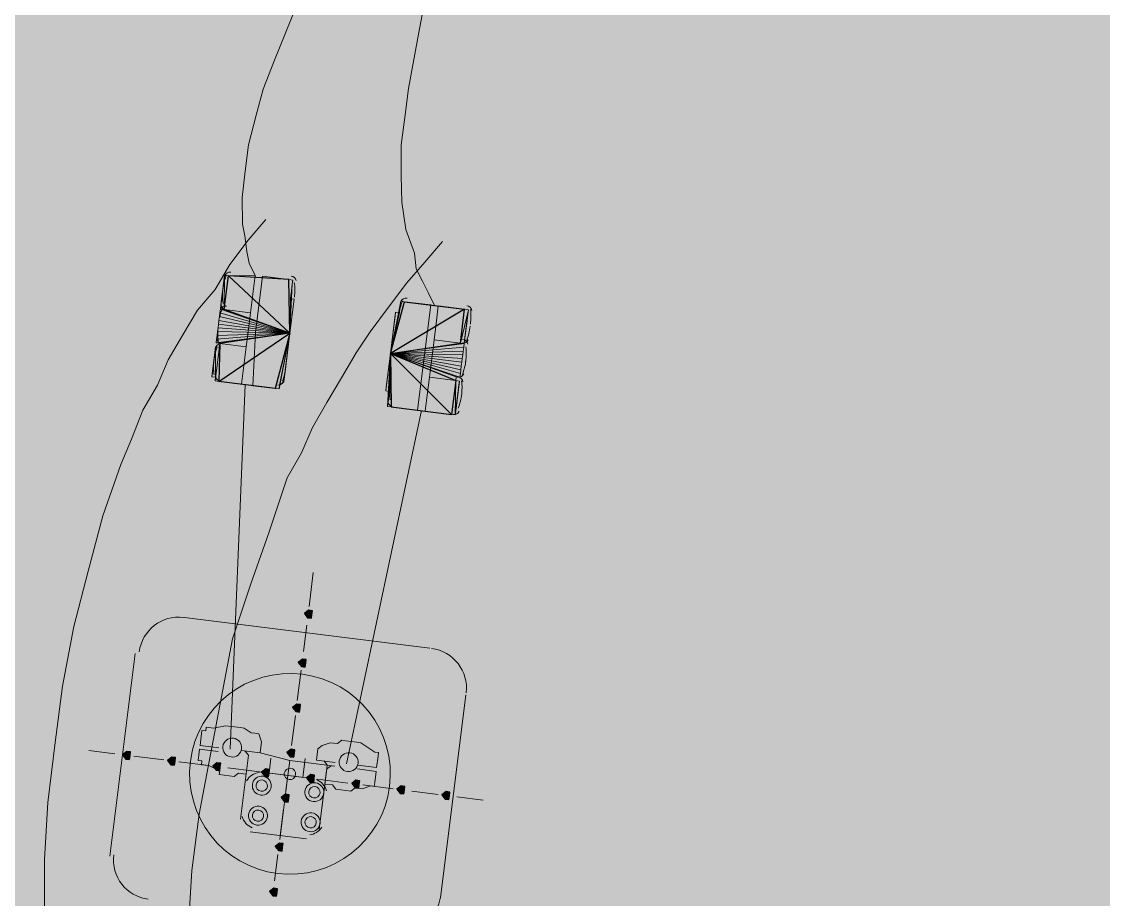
# Model space of a CAD drawing. Header units: metres. Extents: x -4 to 509425, y 7549 to 4732445.
# Drawn here: x 476046.538 to 476048.956, y 4719722.143 to 4719724.105 of the extents above; entities that cross this region are included whole.
import ezdxf

# ---------------------------------------------------------------- set-up
doc = ezdxf.new("R2010")
doc.units = ezdxf.units.M
doc.header["$LTSCALE"] = 0.01
doc.header["$MEASUREMENT"] = 0
doc.layers.get('0').update_dxf_attribs({"lineweight": 0})
doc.layers.add('_SUBESTACIÓN', color=1, linetype='Continuous')
doc.layers.add('SUBESTACION LA VID', color=253, linetype='Continuous')

# ---------------------------------------------------------------- blocks, each defined once
blk = doc.blocks.new('A$Cfff6051d')
at = {"layer": 'SUBESTACION LA VID', "transparency": 33554687}
h = blk.add_hatch(color=256, dxfattribs=at)
h.dxf.hatch_style = 2
h.paths.add_polyline_path([(476047.1864, 4719722.7798), (476047.1875, 4719722.7882), (476047.1791, 4719722.7893), (476047.1696, 4719722.7819), (476047.177, 4719722.7725), (476047.1854, 4719722.7714)])
h = blk.add_hatch(color=256, dxfattribs=at)
h.dxf.hatch_style = 2
h.paths.add_polyline_path([(476047.1727, 4719722.6706), (476047.1738, 4719722.679), (476047.1654, 4719722.6801), (476047.1559, 4719722.6727), (476047.1633, 4719722.6633), (476047.1717, 4719722.6622)])
h = blk.add_hatch(color=256, dxfattribs=at)
h.dxf.hatch_style = 2
h.paths.add_polyline_path([(476047.1601, 4719722.5698), (476047.1611, 4719722.5782), (476047.1527, 4719722.5793), (476047.1433, 4719722.5719), (476047.1506, 4719722.5625), (476047.159, 4719722.5614)])
h = blk.add_hatch(color=256, dxfattribs=at)
h.dxf.hatch_style = 2
h.paths.add_polyline_path([(476046.7799, 4719722.4639), (476046.781, 4719722.4723), (476046.7726, 4719722.4734), (476046.7631, 4719722.466), (476046.7704, 4719722.4566), (476046.7788, 4719722.4555)])
h = blk.add_hatch(color=256, dxfattribs=at)
h.dxf.hatch_style = 2
h.paths.add_polyline_path([(476047.1474, 4719722.469), (476047.1485, 4719722.4774), (476047.1401, 4719722.4785), (476047.1306, 4719722.4711), (476047.138, 4719722.4617), (476047.1464, 4719722.4606)])
h = blk.add_hatch(color=256, dxfattribs=at)
h.dxf.hatch_style = 2
h.paths.add_polyline_path([(476046.8807, 4719722.4513), (476046.8818, 4719722.4597), (476046.8734, 4719722.4607), (476046.8639, 4719722.4534), (476046.8712, 4719722.4439), (476046.8796, 4719722.4429)])
h = blk.add_hatch(color=256, dxfattribs=at)
h.dxf.hatch_style = 2
h.paths.add_polyline_path([(476046.9815, 4719722.4386), (476046.9826, 4719722.447), (476046.9742, 4719722.4481), (476046.9647, 4719722.4407), (476046.9721, 4719722.4313), (476046.9805, 4719722.4302)])
h = blk.add_hatch(color=256, dxfattribs=at)
h.dxf.hatch_style = 2
h.paths.add_polyline_path([(476047.0907, 4719722.4249), (476047.0918, 4719722.4333), (476047.0834, 4719722.4344), (476047.0739, 4719722.427), (476047.0813, 4719722.4176), (476047.0897, 4719722.4165)])
h = blk.add_hatch(color=256, dxfattribs=at)
h.dxf.hatch_style = 2
h.paths.add_polyline_path([(476047.1915, 4719722.4123), (476047.1926, 4719722.4207), (476047.1842, 4719722.4218), (476047.1747, 4719722.4144), (476047.1821, 4719722.405), (476047.1905, 4719722.4039)])
h = blk.add_hatch(color=256, dxfattribs=at)
h.dxf.hatch_style = 2
h.paths.add_polyline_path([(476047.2923, 4719722.3997), (476047.2934, 4719722.4081), (476047.285, 4719722.4091), (476047.2755, 4719722.4018), (476047.2829, 4719722.3923), (476047.2913, 4719722.3913)])
h = blk.add_hatch(color=256, dxfattribs=at)
h.dxf.hatch_style = 2
h.paths.add_polyline_path([(476047.3931, 4719722.387), (476047.3942, 4719722.3954), (476047.3858, 4719722.3965), (476047.3763, 4719722.3891), (476047.3837, 4719722.3797), (476047.3921, 4719722.3786)])
h = blk.add_hatch(color=256, dxfattribs=at)
h.dxf.hatch_style = 2
h.paths.add_polyline_path([(476047.1348, 4719722.3682), (476047.1359, 4719722.3766), (476047.1275, 4719722.3777), (476047.118, 4719722.3703), (476047.1253, 4719722.3609), (476047.1337, 4719722.3598)])
h = blk.add_hatch(color=256, dxfattribs=at)
h.dxf.hatch_style = 2
h.paths.add_polyline_path([(476047.4939, 4719722.3744), (476047.495, 4719722.3828), (476047.4866, 4719722.3838), (476047.4771, 4719722.3765), (476047.4845, 4719722.367), (476047.4929, 4719722.366)])
h = blk.add_hatch(color=256, dxfattribs=at)
h.dxf.hatch_style = 2
h.paths.add_polyline_path([(476047.1211, 4719722.259), (476047.1222, 4719722.2674), (476047.1138, 4719722.2685), (476047.1043, 4719722.2611), (476047.1117, 4719722.2517), (476047.1201, 4719722.2506)])
h = blk.add_hatch(color=256, dxfattribs=at)
h.dxf.hatch_style = 2
h.paths.add_polyline_path([(476047.1085, 4719722.1582), (476047.1095, 4719722.1666), (476047.1011, 4719722.1677), (476047.0917, 4719722.1603), (476047.099, 4719722.1509), (476047.1074, 4719722.1498)])
at = {"layer": 'SUBESTACION LA VID', "lineweight": 0}
for p, q in [((476046.9903, 4719723.5297), (476046.9829, 4719723.4709)), ((476046.9893, 4719723.5213), (476046.985, 4719723.4877)), ((476046.9882, 4719723.5129), (476046.985, 4719723.4877)), ((476047.5363, 4719723.4612), (476047.5269, 4719723.3856)), ((476047.1373, 4719723.4089), (476046.9787, 4719723.4373)), ((476047.1373, 4719723.4089), (476046.9787, 4719723.4373)), ((476047.1373, 4719723.4089), (476046.9798, 4719723.4457)), ((476047.1373, 4719723.4089), (476046.9798, 4719723.4457)), ((476047.1373, 4719723.4089), (476046.9808, 4719723.4541)), ((476047.1373, 4719723.4089), (476046.9808, 4719723.4541)), ((476047.1373, 4719723.4089), (476046.9808, 4719723.4541)), ((476047.5353, 4719723.4528), (476047.5279, 4719723.394)), ((476047.5353, 4719723.4528), (476047.5279, 4719723.394)), ((476047.1373, 4719723.4089), (476046.9724, 4719723.3869)), ((476047.1373, 4719723.4089), (476046.9724, 4719723.3869)), ((476047.1373, 4719723.4089), (476046.9724, 4719723.3869)), ((476047.1373, 4719723.4089), (476046.9735, 4719723.3953)), ((476047.1373, 4719723.4089), (476046.9735, 4719723.3953)), ((476047.1373, 4719723.4089), (476046.9745, 4719723.4037)), ((476047.1373, 4719723.4089), (476046.9745, 4719723.4037)), ((476047.1373, 4719723.4089), (476046.9756, 4719723.4121)), ((476047.1373, 4719723.4089), (476046.9808, 4719723.3858)), ((476047.1373, 4719723.4089), (476046.9808, 4719723.3858)), ((476047.1373, 4719723.4089), (476046.9808, 4719723.3858)), ((476046.9629, 4719723.3113), (476046.9713, 4719723.3785)), ((476046.964, 4719723.3197), (476046.9703, 4719723.3701)), ((476046.9713, 4719723.3102), (476046.9713, 4719723.3785)), ((476047.362, 4719723.3636), (476047.5258, 4719723.3772)), ((476047.362, 4719723.3636), (476047.5258, 4719723.3772)), ((476047.362, 4719723.3636), (476047.5258, 4719723.3772)), ((476047.362, 4719723.3636), (476047.5258, 4719723.3772)), ((476047.362, 4719723.3636), (476047.5247, 4719723.3688)), ((476047.362, 4719723.3636), (476047.5247, 4719723.3688)), ((476047.362, 4719723.3636), (476047.5237, 4719723.3604)), ((476047.362, 4719723.3636), (476047.5226, 4719723.352)), ((476047.5216, 4719723.3436), (476047.362, 4719723.3636)), ((476047.362, 4719723.3636), (476047.509, 4719723.3111)), ((476047.362, 4719723.3636), (476047.509, 4719723.3111)), ((476047.362, 4719723.3636), (476047.5174, 4719723.31)), ((476047.362, 4719723.3636), (476047.5174, 4719723.31)), ((476047.362, 4719723.3636), (476047.5184, 4719723.3184)), ((476047.362, 4719723.3636), (476047.5184, 4719723.3184)), ((476047.362, 4719723.3636), (476047.5195, 4719723.3268)), ((476047.362, 4719723.3636), (476047.5195, 4719723.3268)), ((476047.362, 4719723.3636), (476047.5205, 4719723.3352)), ((476047.51, 4719723.2512), (476047.5132, 4719723.2764))]:
    blk.add_line(p, q, dxfattribs=at)
at = {"layer": 'SUBESTACION LA VID', "lineweight": 15}
for p, q in [((476047.0036, 4719722.4785), (476047.0375, 4719723.2934)), ((476047.264, 4719722.4459), (476047.4312, 4719723.2355)), ((476047.1801, 4719722.7977), (476047.1896, 4719722.8733)), ((476046.8955, 4719722.7736), (476047.4499, 4719722.7041)), ((476047.1675, 4719722.6969), (476047.1748, 4719722.7557)), ((476046.7915, 4719722.6928), (476046.7347, 4719722.2392)), ((476047.1538, 4719722.5877), (476047.1622, 4719722.6549)), ((476047.5308, 4719722.6001), (476047.4739, 4719722.1465)), ((476047.1411, 4719722.4869), (476047.1496, 4719722.5541)), ((476046.6875, 4719722.4755), (476046.7463, 4719722.4681)), ((476047.0708, 4719722.4701), (476047.0288, 4719722.4754)), ((476047.1369, 4719722.4533), (476047.0708, 4719722.4701)), ((476046.7883, 4719722.4629), (476046.8555, 4719722.4544)), ((476046.8891, 4719722.4502), (476046.9563, 4719722.4418)), ((476047.0949, 4719722.4585), (476047.0907, 4719722.4249)), ((476047.1285, 4719722.3861), (476047.1369, 4719722.4533)), ((476047.1369, 4719722.4533), (476047.2377, 4719722.4406)), ((476047.1716, 4719722.4575), (476047.1663, 4719722.4155)), ((476046.9983, 4719722.4365), (476047.0571, 4719722.4292)), ((476047.0403, 4719722.4313), (476047.1915, 4719722.4123)), ((476047.0991, 4719722.4239), (476047.1579, 4719722.4165)), ((476047.1327, 4719722.4197), (476047.1148, 4719722.2769)), ((476047.1999, 4719722.4112), (476047.2671, 4719722.4028)), ((476047.3007, 4719722.3986), (476047.3679, 4719722.3902)), ((476047.4099, 4719722.3849), (476047.4687, 4719722.3775)), ((476047.5107, 4719722.3723), (476047.5695, 4719722.3649)), ((476047.1159, 4719722.2853), (476047.1232, 4719722.3441)), ((476047.0487, 4719722.2937), (476047.1747, 4719722.2779)), ((476047.1032, 4719722.1845), (476047.1106, 4719722.2433))]:
    blk.add_line(p, q, dxfattribs=at)
for points in [[(476047.292, 4719724.5072), (476047.2763, 4719724.4494), (476047.251, 4719724.3843), (476047.2353, 4719724.3266), (476047.21, 4719724.2615), (476047.1522, 4719724.1408), (476047.1028, 4719724.019), (476047.0776, 4719723.9539), (476047.0618, 4719723.8961), (476047.045, 4719723.83), (476047.0376, 4719723.7712), (476047.0303, 4719723.7124), (476047.0313, 4719723.6525), (476047.0365, 4719723.6263), (476047.0407, 4719723.5916), (476047.046, 4719723.5654), (476047.0596, 4719723.538)], [(476047.4852, 4719724.483), (476047.4863, 4719724.4231), (476047.4778, 4719724.3559), (476047.4694, 4719724.2887), (476047.4526, 4719724.2226), (476047.4273, 4719724.0892), (476047.4021, 4719723.9559), (476047.3947, 4719723.8971), (476047.3863, 4719723.8299), (476047.3863, 4719723.7616), (476047.3873, 4719723.7017), (476047.3967, 4719723.6408), (476047.4156, 4719723.5873), (476047.4198, 4719723.5526), (476047.4334, 4719723.5253), (476047.4471, 4719723.498), (476047.4607, 4719723.4707)], [(476046.5886, 4719722.0954), (476046.5887, 4719722.2319), (476046.5961, 4719722.359), (476046.6129, 4719722.4934), (476046.6287, 4719722.6194), (476046.654, 4719722.7527), (476046.6866, 4719722.8766), (476046.7192, 4719723.0005), (476046.7591, 4719723.115), (476046.7833, 4719723.1717), (476046.8085, 4719723.2368), (476046.8411, 4719723.2924), (476046.8653, 4719723.3491), (476046.8979, 4719723.4047), (476046.9304, 4719723.4604), (476046.9703, 4719723.5066), (476047.0029, 4719723.5622), (476047.0439, 4719723.6168), (476047.0838, 4719723.663)], [(476046.91, 4719722.0722), (476046.9184, 4719722.2076), (476046.9342, 4719722.3336), (476046.9595, 4719722.467), (476046.9837, 4719722.5919), (476047.0089, 4719722.7253), (476047.0499, 4719722.8481), (476047.0899, 4719722.9626), (476047.1309, 4719723.0854), (476047.1634, 4719723.1411), (476047.1876, 4719723.1978), (476047.2202, 4719723.2534), (476047.2528, 4719723.3091), (476047.2853, 4719723.3647), (476047.3168, 4719723.4119), (476047.3578, 4719723.4665), (476047.3988, 4719723.5211), (476047.4387, 4719723.5673), (476047.4786, 4719723.6135)], [(476046.9998, 4719723.537), (476047.1352, 4719723.5286), (476047.1436, 4719723.5275), (476047.1426, 4719723.5191), (476047.1415, 4719723.5107), (476047.1405, 4719723.5023), (476047.1394, 4719723.4939), (476047.1384, 4719723.4855), (476047.1468, 4719723.4845), (476047.1373, 4719723.4089), (476046.9766, 4719723.4205), (476046.9777, 4719723.4289), (476046.9787, 4719723.4373), (476046.9798, 4719723.4457), (476046.9808, 4719723.4541), (476046.9819, 4719723.4625), (476046.9903, 4719723.4614), (476046.9819, 4719723.4625), (476046.9829, 4719723.4709), (476046.984, 4719723.4793), (476046.985, 4719723.4877), (476046.9861, 4719723.4961), (476046.9871, 4719723.5045), (476046.9882, 4719723.5129), (476046.9893, 4719723.5213), (476046.9903, 4719723.5297), (476046.9914, 4719723.5381), (476046.9998, 4719723.537)], [(476046.9903, 4719723.4614), (476047.0491, 4719723.454), (476047.0544, 4719723.496), (476047.0596, 4719723.538), (476046.9998, 4719723.537)], [(476047.1047, 4719723.285), (476047.0543, 4719723.2913), (476047.0606, 4719723.4099), (476047.0764, 4719723.5359), (476047.1352, 4719723.5286)], [(476047.1468, 4719723.4845), (476047.1373, 4719723.4089), (476047.1267, 4719723.3249)], [(476047.5279, 4719723.4623), (476047.3935, 4719723.4791), (476047.3851, 4719723.4802), (476047.3841, 4719723.4718), (476047.383, 4719723.4634), (476047.382, 4719723.455), (476047.3736, 4719723.456), (476047.3725, 4719723.4476), (476047.362, 4719723.3636), (476047.5216, 4719723.3436), (476047.5226, 4719723.352), (476047.5237, 4719723.3604), (476047.5247, 4719723.3688), (476047.5258, 4719723.3772), (476047.5269, 4719723.3856), (476047.5185, 4719723.3867), (476047.5269, 4719723.3856), (476047.5279, 4719723.394), (476047.529, 4719723.4024), (476047.53, 4719723.4108), (476047.5311, 4719723.4192), (476047.5321, 4719723.4276), (476047.5332, 4719723.436), (476047.5342, 4719723.4444), (476047.5353, 4719723.4528), (476047.5363, 4719723.4612), (476047.5279, 4719723.4623)], [(476046.9808, 4719723.3858), (476047.0396, 4719723.3784), (476047.0438, 4719723.412), (476047.0491, 4719723.454), (476046.9903, 4719723.4614)], [(476047.3935, 4719723.4791), (476047.4523, 4719723.4717), (476047.4376, 4719723.3541), (476047.4228, 4719723.2365), (476047.364, 4719723.2439)], [(476047.5279, 4719723.4623), (476047.4691, 4719723.4696), (476047.4649, 4719723.436), (476047.4597, 4719723.394), (476047.5185, 4719723.3867)], [(476047.3525, 4719723.288), (476047.362, 4719723.3636), (476047.3725, 4719723.4476)], [(476046.9787, 4719723.3008), (476047.1047, 4719723.285), (476047.1131, 4719723.2839), (476047.1141, 4719723.2923), (476047.1236, 4719723.2996), (476047.1246, 4719723.308), (476047.1257, 4719723.3164), (476047.1267, 4719723.3249), (476047.1373, 4719723.4089), (476046.9766, 4719723.4205), (476046.9756, 4719723.4121), (476046.9745, 4719723.4037), (476046.9735, 4719723.3953), (476046.9724, 4719723.3869), (476046.9808, 4719723.3858), (476046.9797, 4719723.3774), (476046.9713, 4719723.3785), (476046.9703, 4719723.3701), (476046.9692, 4719723.3617), (476046.9682, 4719723.3533), (476046.9671, 4719723.3449), (476046.9661, 4719723.3365), (476046.965, 4719723.3281), (476046.964, 4719723.3197), (476046.9629, 4719723.3113), (476046.9713, 4719723.3102), (476046.9703, 4719723.3018), (476046.9787, 4719723.3008)], [(476046.9787, 4719723.3008), (476047.0291, 4719723.2944), (476047.0343, 4719723.3364), (476047.0396, 4719723.3784), (476046.9808, 4719723.3858)], [(476047.5185, 4719723.3867), (476047.4597, 4719723.394), (476047.4544, 4719723.352), (476047.4491, 4719723.31), (476047.5079, 4719723.3027)], [(476047.4984, 4719723.2271), (476047.364, 4719723.2439), (476047.3556, 4719723.245), (476047.3567, 4719723.2534), (476047.3577, 4719723.2618), (476047.3588, 4719723.2702), (476047.3598, 4719723.2786), (476047.3514, 4719723.2796), (476047.3525, 4719723.288), (476047.362, 4719723.3636), (476047.5216, 4719723.3436), (476047.5205, 4719723.3352), (476047.5195, 4719723.3268), (476047.5184, 4719723.3184), (476047.5174, 4719723.31), (476047.509, 4719723.3111), (476047.5079, 4719723.3027), (476047.5163, 4719723.3016), (476047.5153, 4719723.2932), (476047.5142, 4719723.2848), (476047.5132, 4719723.2764), (476047.5121, 4719723.268), (476047.5111, 4719723.2596), (476047.51, 4719723.2512), (476047.5089, 4719723.2428), (476047.5079, 4719723.2344), (476047.5068, 4719723.226), (476047.4984, 4719723.2271)], [(476047.5079, 4719723.3027), (476047.4491, 4719723.31), (476047.4449, 4719723.2764), (476047.4396, 4719723.2344), (476047.4984, 4719723.2271)], [(476046.9784, 4719722.4817), (476046.9364, 4719722.4869), (476046.9406, 4719722.5205), (476046.949, 4719722.5195), (476046.95, 4719722.5279), (476046.9668, 4719722.5258), (476046.9931, 4719722.531), (476047.0267, 4719722.5268), (476047.0351, 4719722.5258), (476047.0508, 4719722.5153), (476047.0592, 4719722.5142), (476047.0676, 4719722.5132), (476047.0739, 4719722.4953), (476047.0708, 4719722.4701), (476047.0288, 4719722.4754)], [(476047.2892, 4719722.4427), (476047.3312, 4719722.4374), (476047.3344, 4719722.4627), (476047.3354, 4719722.4711), (476047.327, 4719722.4721), (476047.3112, 4719722.4826), (476047.2955, 4719722.4931), (476047.2871, 4719722.4942), (476047.2619, 4719722.4973), (476047.2535, 4719722.4984), (476047.244, 4719722.491), (476047.2356, 4719722.4921), (476047.2272, 4719722.4931), (476047.2094, 4719722.4868), (476047.1999, 4719722.4795), (476047.1968, 4719722.4543), (476047.2388, 4719722.449)], [(476046.9773, 4719722.4733), (476046.9353, 4719722.4785), (476046.9322, 4719722.4533), (476046.9406, 4719722.4523), (476046.9395, 4719722.4439), (476046.9563, 4719722.4418), (476046.9805, 4719722.4302), (476046.9794, 4719722.4218), (476047.013, 4719722.4176), (476047.0225, 4719722.425), (476047.0393, 4719722.4229)], [(476047.0372, 4719722.4743), (476047.0445, 4719722.4649), (476047.0266, 4719722.3221)], [(476047.2136, 4719722.4522), (476047.2209, 4719722.4427), (476047.203, 4719722.2999)], [(476047.2293, 4719722.4417), (476047.2199, 4719722.4343), (476047.203, 4719722.2999)], [(476047.2881, 4719722.4343), (476047.3301, 4719722.429), (476047.327, 4719722.4038), (476047.3259, 4719722.3954), (476047.3175, 4719722.3965), (476047.2997, 4719722.3902), (476047.2829, 4719722.3923), (476047.2734, 4719722.385), (476047.2398, 4719722.3892), (476047.2325, 4719722.3986), (476047.2157, 4719722.4007)]]:
    blk.add_lwpolyline(points, dxfattribs=at)
at = {"layer": 'SUBESTACION LA VID', "lineweight": 0}
for points in [[(476047.1373, 4719723.4089), (476046.9903, 4719723.4614), (476046.9914, 4719723.5381), (476046.9819, 4719723.4625), (476046.9914, 4719723.5381), (476046.9819, 4719723.4625), (476046.9914, 4719723.5381)], [(476046.9914, 4719723.5381), (476046.9819, 4719723.4625), (476046.9914, 4719723.5381), (476046.9829, 4719723.4709)], [(476046.9914, 4719723.5381), (476046.9829, 4719723.4709), (476046.9914, 4719723.5381)], [(476046.9914, 4719723.5381), (476046.9829, 4719723.4709), (476046.9914, 4719723.5381)], [(476046.9829, 4719723.4709), (476046.9903, 4719723.5297), (476046.984, 4719723.4793)], [(476046.9903, 4719723.5297), (476046.984, 4719723.4793), (476046.9893, 4719723.5213)], [(476046.9998, 4719723.537), (476046.9903, 4719723.4614), (476046.9914, 4719723.5381)], [(476046.9998, 4719723.537), (476046.9903, 4719723.4614), (476046.9998, 4719723.537)], [(476047.1373, 4719723.4089), (476046.9903, 4719723.4614), (476046.9998, 4719723.537), (476046.9903, 4719723.4614), (476046.9998, 4719723.537), (476046.9903, 4719723.4614), (476047.1373, 4719723.4089)], [(476047.1373, 4719723.4089), (476047.1352, 4719723.5286), (476047.1373, 4719723.4089), (476047.1352, 4719723.5286)], [(476046.9893, 4719723.5213), (476046.984, 4719723.4793), (476046.9893, 4719723.5213), (476046.984, 4719723.4793)], [(476046.9893, 4719723.5213), (476046.985, 4719723.4877), (476046.9882, 4719723.5129)], [(476046.985, 4719723.4877), (476046.9882, 4719723.5129), (476046.9861, 4719723.4961), (476046.9882, 4719723.5129), (476046.9861, 4719723.4961), (476046.9871, 4719723.5045), (476046.9861, 4719723.4961)], [(476047.1373, 4719723.4089), (476047.1415, 4719723.5107), (476047.1373, 4719723.4089), (476047.1426, 4719723.5191), (476047.1373, 4719723.4089), (476047.1426, 4719723.5191), (476047.1373, 4719723.4089), (476047.1426, 4719723.5191)], [(476047.1384, 4719723.4855), (476047.1373, 4719723.4089), (476047.1394, 4719723.4939), (476047.1373, 4719723.4089), (476047.1394, 4719723.4939), (476047.1373, 4719723.4089), (476047.1405, 4719723.5023), (476047.1373, 4719723.4089), (476047.1405, 4719723.5023)], [(476047.362, 4719723.3636), (476047.3851, 4719723.4802), (476047.362, 4719723.3636), (476047.3851, 4719723.4802), (476047.362, 4719723.3636), (476047.3935, 4719723.4791), (476047.362, 4719723.3636)], [(476046.9819, 4719723.4625), (476047.1373, 4719723.4089), (476046.9808, 4719723.4541)], [(476047.362, 4719723.3636), (476047.3841, 4719723.4718), (476047.362, 4719723.3636), (476047.3841, 4719723.4718)], [(476047.362, 4719723.3636), (476047.382, 4719723.455), (476047.362, 4719723.3636), (476047.383, 4719723.4634), (476047.362, 4719723.3636), (476047.383, 4719723.4634)], [(476047.362, 4719723.3636), (476047.5185, 4719723.3867), (476047.5279, 4719723.4623), (476047.5185, 4719723.3867), (476047.5279, 4719723.4623), (476047.5185, 4719723.3867), (476047.362, 4719723.3636)], [(476047.5363, 4719723.4612), (476047.5185, 4719723.3867), (476047.362, 4719723.3636)], [(476047.5185, 4719723.3867), (476047.5363, 4719723.4612), (476047.5269, 4719723.3856), (476047.5363, 4719723.4612), (476047.5269, 4719723.3856), (476047.362, 4719723.3636)], [(476047.3725, 4719723.4476), (476047.3736, 4719723.456), (476047.362, 4719723.3636), (476047.3736, 4719723.456)], [(476047.5279, 4719723.4623), (476047.5185, 4719723.3867), (476047.5279, 4719723.4623)], [(476047.5279, 4719723.4623), (476047.5185, 4719723.3867), (476047.5279, 4719723.4623)], [(476047.5269, 4719723.3856), (476047.5363, 4719723.4612), (476047.5279, 4719723.394), (476047.5363, 4719723.4612)], [(476047.5353, 4719723.4528), (476047.5279, 4719723.394), (476047.5353, 4719723.4528)], [(476047.5279, 4719723.394), (476047.5353, 4719723.4528), (476047.529, 4719723.4024), (476047.5342, 4719723.4444)], [(476047.5342, 4719723.4444), (476047.529, 4719723.4024), (476047.5342, 4719723.4444), (476047.529, 4719723.4024)], [(476047.529, 4719723.4024), (476047.5342, 4719723.4444), (476047.53, 4719723.4108), (476047.5332, 4719723.436), (476047.53, 4719723.4108), (476047.5332, 4719723.436)], [(476047.5332, 4719723.436), (476047.53, 4719723.4108), (476047.5321, 4719723.4276), (476047.5311, 4719723.4192)], [(476047.1373, 4719723.4089), (476046.9808, 4719723.3858), (476046.9703, 4719723.3018), (476046.9797, 4719723.3774), (476046.9703, 4719723.3018), (476046.9797, 4719723.3774)], [(476046.9756, 4719723.4121), (476047.1373, 4719723.4089), (476046.9766, 4719723.4205), (476047.1373, 4719723.4089)], [(476046.9777, 4719723.4289), (476047.1373, 4719723.4089), (476046.9777, 4719723.4289), (476046.9766, 4719723.4205)], [(476047.1131, 4719723.2839), (476047.1373, 4719723.4089), (476047.1047, 4719723.285)], [(476047.1373, 4719723.4089), (476047.1246, 4719723.308), (476047.1373, 4719723.4089), (476047.1246, 4719723.308), (476047.1373, 4719723.4089), (476047.1236, 4719723.2996), (476047.1373, 4719723.4089), (476047.1141, 4719723.2923), (476047.1373, 4719723.4089), (476047.1141, 4719723.2923), (476047.1373, 4719723.4089), (476047.1141, 4719723.2923)], [(476047.1373, 4719723.4089), (476047.1257, 4719723.3164), (476047.1373, 4719723.4089), (476047.1257, 4719723.3164)], [(476047.5321, 4719723.4276), (476047.5311, 4719723.4192), (476047.5321, 4719723.4276), (476047.5311, 4719723.4192)], [(476046.9703, 4719723.3018), (476046.9808, 4719723.3858), (476046.9703, 4719723.3018)], [(476046.9713, 4719723.3102), (476046.9713, 4719723.3785), (476046.9629, 4719723.3113), (476046.9713, 4719723.3785), (476046.9629, 4719723.3113)], [(476046.9629, 4719723.3113), (476046.9703, 4719723.3701), (476046.9629, 4719723.3113)], [(476046.9629, 4719723.3113), (476046.9703, 4719723.3701), (476046.9629, 4719723.3113)], [(476046.9703, 4719723.3701), (476046.964, 4719723.3197), (476046.9692, 4719723.3617), (476046.964, 4719723.3197)], [(476046.964, 4719723.3197), (476046.9692, 4719723.3617), (476046.964, 4719723.3197)], [(476046.965, 4719723.3281), (476046.9692, 4719723.3617), (476046.965, 4719723.3281), (476046.9682, 4719723.3533)], [(476046.9703, 4719723.3018), (476046.9797, 4719723.3774), (476046.9703, 4719723.3018), (476046.9797, 4719723.3774)], [(476046.9703, 4719723.3018), (476046.9797, 4719723.3774), (476046.9703, 4719723.3018), (476046.9797, 4719723.3774), (476046.9703, 4719723.3018)], [(476047.362, 4719723.3636), (476047.3514, 4719723.2796), (476047.362, 4719723.3636), (476047.3598, 4719723.2786), (476047.362, 4719723.3636), (476047.3588, 4719723.2702), (476047.362, 4719723.3636), (476047.3588, 4719723.2702)], [(476047.362, 4719723.3636), (476047.3556, 4719723.245), (476047.362, 4719723.3636), (476047.3556, 4719723.245)], [(476047.362, 4719723.3636), (476047.3567, 4719723.2534), (476047.362, 4719723.3636), (476047.3567, 4719723.2534)], [(476047.362, 4719723.3636), (476047.3577, 4719723.2618), (476047.362, 4719723.3636), (476047.3577, 4719723.2618)], [(476047.5226, 4719723.352), (476047.362, 4719723.3636), (476047.5226, 4719723.352)], [(476047.362, 4719723.3636), (476047.364, 4719723.2439), (476047.362, 4719723.3636)], [(476047.362, 4719723.3636), (476047.5079, 4719723.3027), (476047.4984, 4719723.2271), (476047.5079, 4719723.3027), (476047.4984, 4719723.2271), (476047.5079, 4719723.3027)], [(476047.362, 4719723.3636), (476047.5174, 4719723.31), (476047.362, 4719723.3636)], [(476047.5205, 4719723.3352), (476047.362, 4719723.3636), (476047.5216, 4719723.3436), (476047.5205, 4719723.3352)], [(476046.9661, 4719723.3365), (476046.9682, 4719723.3533), (476046.9661, 4719723.3365), (476046.9682, 4719723.3533)], [(476046.9682, 4719723.3533), (476046.9661, 4719723.3365), (476046.9671, 4719723.3449)], [(476047.1267, 4719723.3249), (476047.1257, 4719723.3164), (476047.1267, 4719723.3249)], [(476047.4984, 4719723.2271), (476047.5079, 4719723.3027), (476047.4984, 4719723.2271)], [(476047.4984, 4719723.2271), (476047.5079, 4719723.3027), (476047.4984, 4719723.2271)], [(476047.5079, 4719723.3027), (476047.5068, 4719723.226), (476047.5163, 4719723.3016), (476047.5068, 4719723.226), (476047.5163, 4719723.3016), (476047.5068, 4719723.226)], [(476047.5079, 4719723.2344), (476047.5163, 4719723.3016), (476047.5079, 4719723.2344), (476047.5163, 4719723.3016)], [(476047.5079, 4719723.2344), (476047.5163, 4719723.3016), (476047.5079, 4719723.2344)], [(476047.5163, 4719723.3016), (476047.5079, 4719723.2344), (476047.5153, 4719723.2932), (476047.5079, 4719723.2344)], [(476047.5079, 4719723.2344), (476047.5153, 4719723.2932), (476047.5079, 4719723.2344)], [(476047.5079, 4719723.2344), (476047.5142, 4719723.2848), (476047.5089, 4719723.2428)], [(476047.5089, 4719723.2428), (476047.5142, 4719723.2848), (476047.5089, 4719723.2428), (476047.5142, 4719723.2848), (476047.5089, 4719723.2428)], [(476047.5089, 4719723.2428), (476047.5142, 4719723.2848), (476047.51, 4719723.2512)], [(476047.51, 4719723.2512), (476047.5132, 4719723.2764), (476047.51, 4719723.2512)], [(476047.5132, 4719723.2764), (476047.5111, 4719723.2596), (476047.5121, 4719723.268), (476047.5111, 4719723.2596), (476047.5121, 4719723.268)]]:
    blk.add_lwpolyline(points, dxfattribs=at)
at = {"layer": 'SUBESTACION LA VID'}
for points in [[(476047.1864, 4719722.7798), (476047.1875, 4719722.7882), (476047.1791, 4719722.7893), (476047.1696, 4719722.7819), (476047.177, 4719722.7725), (476047.1854, 4719722.7714)], [(476047.1727, 4719722.6706), (476047.1738, 4719722.679), (476047.1654, 4719722.6801), (476047.1559, 4719722.6727), (476047.1633, 4719722.6633), (476047.1717, 4719722.6622)], [(476047.1601, 4719722.5698), (476047.1611, 4719722.5782), (476047.1527, 4719722.5793), (476047.1433, 4719722.5719), (476047.1506, 4719722.5625), (476047.159, 4719722.5614)], [(476046.7799, 4719722.4639), (476046.781, 4719722.4723), (476046.7726, 4719722.4734), (476046.7631, 4719722.466), (476046.7704, 4719722.4566), (476046.7788, 4719722.4555)], [(476047.1474, 4719722.469), (476047.1485, 4719722.4774), (476047.1401, 4719722.4785), (476047.1306, 4719722.4711), (476047.138, 4719722.4617), (476047.1464, 4719722.4606)], [(476046.8807, 4719722.4513), (476046.8818, 4719722.4597), (476046.8734, 4719722.4607), (476046.8639, 4719722.4534), (476046.8712, 4719722.4439), (476046.8796, 4719722.4429)], [(476046.9815, 4719722.4386), (476046.9826, 4719722.447), (476046.9742, 4719722.4481), (476046.9647, 4719722.4407), (476046.9721, 4719722.4313), (476046.9805, 4719722.4302)], [(476047.0907, 4719722.4249), (476047.0918, 4719722.4333), (476047.0834, 4719722.4344), (476047.0739, 4719722.427), (476047.0813, 4719722.4176), (476047.0897, 4719722.4165)], [(476047.1915, 4719722.4123), (476047.1926, 4719722.4207), (476047.1842, 4719722.4218), (476047.1747, 4719722.4144), (476047.1821, 4719722.405), (476047.1905, 4719722.4039)], [(476047.2923, 4719722.3997), (476047.2934, 4719722.4081), (476047.285, 4719722.4091), (476047.2755, 4719722.4018), (476047.2829, 4719722.3923), (476047.2913, 4719722.3913)], [(476047.3931, 4719722.387), (476047.3942, 4719722.3954), (476047.3858, 4719722.3965), (476047.3763, 4719722.3891), (476047.3837, 4719722.3797), (476047.3921, 4719722.3786)], [(476047.1348, 4719722.3682), (476047.1359, 4719722.3766), (476047.1275, 4719722.3777), (476047.118, 4719722.3703), (476047.1253, 4719722.3609), (476047.1337, 4719722.3598)], [(476047.4939, 4719722.3744), (476047.495, 4719722.3828), (476047.4866, 4719722.3838), (476047.4771, 4719722.3765), (476047.4845, 4719722.367), (476047.4929, 4719722.366)], [(476047.1211, 4719722.259), (476047.1222, 4719722.2674), (476047.1138, 4719722.2685), (476047.1043, 4719722.2611), (476047.1117, 4719722.2517), (476047.1201, 4719722.2506)], [(476047.1085, 4719722.1582), (476047.1095, 4719722.1666), (476047.1011, 4719722.1677), (476047.0917, 4719722.1603), (476047.099, 4719722.1509), (476047.1074, 4719722.1498)]]:
    blk.add_lwpolyline(points, close=True, dxfattribs=at)
at = {"layer": 'SUBESTACION LA VID', "lineweight": 0}
for points in [[(476047.1864, 4719722.7798), (476047.1875, 4719722.7882), (476047.1791, 4719722.7893), (476047.1696, 4719722.7819), (476047.177, 4719722.7725), (476047.1854, 4719722.7714)], [(476047.1727, 4719722.6706), (476047.1738, 4719722.679), (476047.1654, 4719722.6801), (476047.1559, 4719722.6727), (476047.1633, 4719722.6633), (476047.1717, 4719722.6622)], [(476047.1601, 4719722.5698), (476047.1611, 4719722.5782), (476047.1527, 4719722.5793), (476047.1433, 4719722.5719), (476047.1506, 4719722.5625), (476047.159, 4719722.5614)], [(476046.7799, 4719722.4639), (476046.781, 4719722.4723), (476046.7726, 4719722.4734), (476046.7631, 4719722.466), (476046.7704, 4719722.4566), (476046.7788, 4719722.4555)], [(476047.1474, 4719722.469), (476047.1485, 4719722.4774), (476047.1401, 4719722.4785), (476047.1306, 4719722.4711), (476047.138, 4719722.4617), (476047.1464, 4719722.4606)], [(476046.8807, 4719722.4513), (476046.8818, 4719722.4597), (476046.8734, 4719722.4607), (476046.8639, 4719722.4534), (476046.8712, 4719722.4439), (476046.8796, 4719722.4429)], [(476046.9815, 4719722.4386), (476046.9826, 4719722.447), (476046.9742, 4719722.4481), (476046.9647, 4719722.4407), (476046.9721, 4719722.4313), (476046.9805, 4719722.4302)], [(476047.0907, 4719722.4249), (476047.0918, 4719722.4333), (476047.0834, 4719722.4344), (476047.0739, 4719722.427), (476047.0813, 4719722.4176), (476047.0897, 4719722.4165)], [(476047.1915, 4719722.4123), (476047.1926, 4719722.4207), (476047.1842, 4719722.4218), (476047.1747, 4719722.4144), (476047.1821, 4719722.405), (476047.1905, 4719722.4039)], [(476047.2923, 4719722.3997), (476047.2934, 4719722.4081), (476047.285, 4719722.4091), (476047.2755, 4719722.4018), (476047.2829, 4719722.3923), (476047.2913, 4719722.3913)], [(476047.3931, 4719722.387), (476047.3942, 4719722.3954), (476047.3858, 4719722.3965), (476047.3763, 4719722.3891), (476047.3837, 4719722.3797), (476047.3921, 4719722.3786)], [(476047.1348, 4719722.3682), (476047.1359, 4719722.3766), (476047.1275, 4719722.3777), (476047.118, 4719722.3703), (476047.1253, 4719722.3609), (476047.1337, 4719722.3598)], [(476047.4939, 4719722.3744), (476047.495, 4719722.3828), (476047.4866, 4719722.3838), (476047.4771, 4719722.3765), (476047.4845, 4719722.367), (476047.4929, 4719722.366)], [(476047.1211, 4719722.259), (476047.1222, 4719722.2674), (476047.1138, 4719722.2685), (476047.1043, 4719722.2611), (476047.1117, 4719722.2517), (476047.1201, 4719722.2506)], [(476047.1085, 4719722.1582), (476047.1095, 4719722.1666), (476047.1011, 4719722.1677), (476047.0917, 4719722.1603), (476047.099, 4719722.1509), (476047.1074, 4719722.1498)]]:
    blk.add_lwpolyline(points, close=True, dxfattribs=at)
at = {"layer": 'SUBESTACION LA VID', "lineweight": 15}
for points in [[(476046.9943, 4719723.5366), (476046.9906, 4719723.5263), (476046.9882, 4719723.5155), (476046.9872, 4719723.5045)], [(476047.0051, 4719723.5449), (476046.9994, 4719723.5456), (476046.9939, 4719723.5425), (476046.9917, 4719723.5371)], [(476047.1514, 4719723.5261), (476047.1504, 4719723.5318), (476047.1456, 4719723.5361), (476047.1399, 4719723.5365)], [(476046.9876, 4719723.508), (476046.9863, 4719723.4971), (476046.9863, 4719723.486), (476046.9878, 4719723.4751)], [(476047.1474, 4719723.4893), (476047.1487, 4719723.5003), (476047.1486, 4719723.5113), (476047.1472, 4719723.5222)], [(476047.3889, 4719723.4809), (476047.385, 4719723.4706), (476047.3824, 4719723.4599), (476047.3812, 4719723.4489)], [(476047.3991, 4719723.4869), (476047.3934, 4719723.4878), (476047.3879, 4719723.4848), (476047.3856, 4719723.4795)], [(476046.9849, 4719723.461), (476046.9812, 4719723.4507), (476046.9788, 4719723.4399), (476046.9777, 4719723.4289)], [(476046.9956, 4719723.4693), (476046.9899, 4719723.47), (476046.9844, 4719723.4669), (476046.9822, 4719723.4615)], [(476046.9836, 4719723.4712), (476046.9846, 4719723.4655), (476046.9893, 4719723.4613), (476046.995, 4719723.4608)], [(476047.5441, 4719723.4596), (476047.5432, 4719723.4653), (476047.5386, 4719723.4696), (476047.5328, 4719723.4702)], [(476047.5408, 4719723.4291), (476047.5423, 4719723.44), (476047.5425, 4719723.4511), (476047.5412, 4719723.462)], [(476046.9771, 4719723.424), (476046.9757, 4719723.4131), (476046.9758, 4719723.402), (476046.9773, 4719723.3911)], [(476047.5325, 4719723.3922), (476047.5364, 4719723.4025), (476047.539, 4719723.4132), (476047.5402, 4719723.4242)], [(476046.9851, 4719723.3853), (476046.9794, 4719723.386), (476046.9739, 4719723.3829), (476046.9717, 4719723.3775)], [(476046.9741, 4719723.3956), (476046.9751, 4719723.3899), (476046.9798, 4719723.3857), (476046.9856, 4719723.3852)], [(476047.5223, 4719723.3862), (476047.528, 4719723.3853), (476047.5336, 4719723.3884), (476047.5359, 4719723.3937)], [(476047.5347, 4719723.384), (476047.5337, 4719723.3897), (476047.5291, 4719723.394), (476047.5234, 4719723.3946)], [(476046.9743, 4719723.377), (476046.9706, 4719723.3667), (476046.9682, 4719723.3559), (476046.9672, 4719723.3449)], [(476047.5303, 4719723.3451), (476047.5318, 4719723.356), (476047.5319, 4719723.3671), (476047.5307, 4719723.378)], [(476046.9676, 4719723.3484), (476046.9663, 4719723.3375), (476046.9663, 4719723.3264), (476046.9678, 4719723.3155)], [(476047.523, 4719723.3166), (476047.5269, 4719723.3269), (476047.5295, 4719723.3376), (476047.5307, 4719723.3486)], [(476046.972, 4719723.3105), (476046.973, 4719723.3049), (476046.9777, 4719723.3006), (476046.9834, 4719723.3002)], [(476047.1206, 4719723.3011), (476047.1243, 4719723.3115), (476047.1267, 4719723.3222), (476047.1277, 4719723.3332)], [(476047.5128, 4719723.3106), (476047.5185, 4719723.3097), (476047.5241, 4719723.3128), (476047.5264, 4719723.3181)], [(476047.5241, 4719723.3), (476047.5232, 4719723.3057), (476047.5186, 4719723.31), (476047.5128, 4719723.3106)], [(476047.1098, 4719723.2928), (476047.1155, 4719723.2921), (476047.121, 4719723.2952), (476047.1232, 4719723.3006)], [(476047.3616, 4719723.2928), (476047.3601, 4719723.2819), (476047.36, 4719723.2709), (476047.3613, 4719723.2599)], [(476047.5208, 4719723.2695), (476047.5223, 4719723.2804), (476047.5225, 4719723.2915), (476047.5212, 4719723.3024)], [(476047.5135, 4719723.241), (476047.5175, 4719723.2513), (476047.52, 4719723.262), (476047.5213, 4719723.273)], [(476047.3573, 4719723.2539), (476047.3582, 4719723.2482), (476047.3629, 4719723.2439), (476047.3686, 4719723.2433)], [(476047.5023, 4719723.2266), (476047.508, 4719723.2257), (476047.5136, 4719723.2288), (476047.5159, 4719723.2341)], [(476046.8997, 4719722.7731), (476046.851, 4719722.7792), (476046.8066, 4719722.7447), (476046.8005, 4719722.696)], [(476047.5313, 4719722.6043), (476047.5374, 4719722.6531), (476047.5029, 4719722.6975), (476047.4541, 4719722.7036)], [(476047.0686, 4719722.4265), (476047.0569, 4719722.425), (476047.0465, 4719722.4182), (476047.0405, 4719722.408)], [(476047.2192, 4719722.3856), (476047.2159, 4719722.397), (476047.2075, 4719722.4062), (476047.1965, 4719722.4105)], [(476047.0305, 4719722.3277), (476047.0338, 4719722.3164), (476047.0421, 4719722.3072), (476047.0531, 4719722.3029)], [(476047.1815, 4719722.2869), (476047.1926, 4719722.2884), (476047.2025, 4719722.2948), (476047.2085, 4719722.3044)], [(476046.7436, 4719722.2423), (476046.7375, 4719722.1936), (476046.772, 4719722.1492), (476046.8207, 4719722.1431)], [(476047.3752, 4719722.0736), (476047.4239, 4719722.0675), (476047.4683, 4719722.102), (476047.4744, 4719722.1507)]]:
    blk.add_open_spline(points, degree=3, dxfattribs=at)
at = {"layer": 'SUBESTACION LA VID'}
for points in [[(476047.1373, 4719723.4089), (476047.1373, 4719723.4089), (476046.9998, 4719723.537), (476046.9998, 4719723.537), (476046.9998, 4719723.537), (476046.9903, 4719723.4614), (476046.9903, 4719723.4614), (476046.9903, 4719723.4614), (476047.1373, 4719723.4089), (476047.1373, 4719723.4089)], [(476047.1352, 4719723.5286), (476047.1352, 4719723.5286), (476047.1373, 4719723.4089), (476047.1373, 4719723.4089), (476047.1373, 4719723.4089), (476046.9998, 4719723.537), (476046.9998, 4719723.537), (476046.9998, 4719723.537), (476047.1352, 4719723.5286), (476047.1352, 4719723.5286)], [(476047.3935, 4719723.4791), (476047.3935, 4719723.4791), (476047.362, 4719723.3636), (476047.362, 4719723.3636), (476047.362, 4719723.3636), (476047.5279, 4719723.4623), (476047.5279, 4719723.4623), (476047.5279, 4719723.4623), (476047.3935, 4719723.4791), (476047.3935, 4719723.4791)], [(476047.362, 4719723.3636), (476047.362, 4719723.3636), (476047.5279, 4719723.4623), (476047.5279, 4719723.4623), (476047.5279, 4719723.4623), (476047.5185, 4719723.3867), (476047.5185, 4719723.3867), (476047.5185, 4719723.3867), (476047.362, 4719723.3636), (476047.362, 4719723.3636)], [(476047.1047, 4719723.285), (476047.1047, 4719723.285), (476047.1373, 4719723.4089), (476047.1373, 4719723.4089), (476047.1373, 4719723.4089), (476046.9787, 4719723.3008), (476046.9787, 4719723.3008), (476046.9787, 4719723.3008), (476047.1047, 4719723.285), (476047.1047, 4719723.285)], [(476047.1373, 4719723.4089), (476047.1373, 4719723.4089), (476046.9787, 4719723.3008), (476046.9787, 4719723.3008), (476046.9787, 4719723.3008), (476046.9808, 4719723.3858), (476046.9808, 4719723.3858), (476046.9808, 4719723.3858), (476047.1373, 4719723.4089), (476047.1373, 4719723.4089)], [(476047.364, 4719723.2439), (476047.364, 4719723.2439), (476047.362, 4719723.3636), (476047.362, 4719723.3636), (476047.362, 4719723.3636), (476047.4984, 4719723.2271), (476047.4984, 4719723.2271), (476047.4984, 4719723.2271), (476047.364, 4719723.2439), (476047.364, 4719723.2439)], [(476047.362, 4719723.3636), (476047.362, 4719723.3636), (476047.4984, 4719723.2271), (476047.4984, 4719723.2271), (476047.4984, 4719723.2271), (476047.5079, 4719723.3027), (476047.5079, 4719723.3027), (476047.5079, 4719723.3027), (476047.362, 4719723.3636), (476047.362, 4719723.3636)]]:
    blk.add_open_spline(points, degree=3, knots=[0, 0, 0, 0, 1, 1, 1, 2, 2, 2, 3, 3, 3, 3], dxfattribs=at)
at = {"layer": 'SUBESTACION LA VID', "lineweight": 0}
for points in [[(476047.1373, 4719723.4089), (476047.1373, 4719723.4089), (476046.9998, 4719723.537), (476046.9998, 4719723.537), (476046.9998, 4719723.537), (476046.9903, 4719723.4614), (476046.9903, 4719723.4614), (476046.9903, 4719723.4614), (476047.1373, 4719723.4089), (476047.1373, 4719723.4089)], [(476047.1352, 4719723.5286), (476047.1352, 4719723.5286), (476047.1373, 4719723.4089), (476047.1373, 4719723.4089), (476047.1373, 4719723.4089), (476046.9998, 4719723.537), (476046.9998, 4719723.537), (476046.9998, 4719723.537), (476047.1352, 4719723.5286), (476047.1352, 4719723.5286)], [(476047.3935, 4719723.4791), (476047.3935, 4719723.4791), (476047.362, 4719723.3636), (476047.362, 4719723.3636), (476047.362, 4719723.3636), (476047.5279, 4719723.4623), (476047.5279, 4719723.4623), (476047.5279, 4719723.4623), (476047.3935, 4719723.4791), (476047.3935, 4719723.4791)], [(476047.362, 4719723.3636), (476047.362, 4719723.3636), (476047.5279, 4719723.4623), (476047.5279, 4719723.4623), (476047.5279, 4719723.4623), (476047.5185, 4719723.3867), (476047.5185, 4719723.3867), (476047.5185, 4719723.3867), (476047.362, 4719723.3636), (476047.362, 4719723.3636)], [(476047.1047, 4719723.285), (476047.1047, 4719723.285), (476047.1373, 4719723.4089), (476047.1373, 4719723.4089), (476047.1373, 4719723.4089), (476046.9787, 4719723.3008), (476046.9787, 4719723.3008), (476046.9787, 4719723.3008), (476047.1047, 4719723.285), (476047.1047, 4719723.285)], [(476047.1373, 4719723.4089), (476047.1373, 4719723.4089), (476046.9787, 4719723.3008), (476046.9787, 4719723.3008), (476046.9787, 4719723.3008), (476046.9808, 4719723.3858), (476046.9808, 4719723.3858), (476046.9808, 4719723.3858), (476047.1373, 4719723.4089), (476047.1373, 4719723.4089)], [(476047.364, 4719723.2439), (476047.364, 4719723.2439), (476047.362, 4719723.3636), (476047.362, 4719723.3636), (476047.362, 4719723.3636), (476047.4984, 4719723.2271), (476047.4984, 4719723.2271), (476047.4984, 4719723.2271), (476047.364, 4719723.2439), (476047.364, 4719723.2439)], [(476047.362, 4719723.3636), (476047.362, 4719723.3636), (476047.4984, 4719723.2271), (476047.4984, 4719723.2271), (476047.4984, 4719723.2271), (476047.5079, 4719723.3027), (476047.5079, 4719723.3027), (476047.5079, 4719723.3027), (476047.362, 4719723.3636), (476047.362, 4719723.3636)]]:
    blk.add_open_spline(points, degree=3, knots=[0, 0, 0, 0, 1, 1, 1, 2, 2, 2, 3, 3, 3, 3], dxfattribs=at)
at = {"layer": 'SUBESTACION LA VID', "lineweight": 15}
for points in [[(476047.1653, 4719722.646), (476047.0424, 4719722.6614), (476046.9302, 4719722.5742), (476046.9148, 4719722.4513), (476046.8994, 4719722.3283), (476046.9866, 4719722.2161), (476047.1095, 4719722.2007), (476047.2325, 4719722.1853), (476047.3446, 4719722.2725), (476047.3601, 4719722.3954), (476047.3755, 4719722.5184), (476047.2883, 4719722.6305), (476047.1653, 4719722.646)], [(476047.0293, 4719722.4796), (476047.0308, 4719722.4912), (476047.0225, 4719722.5017), (476047.0109, 4719722.5032), (476046.9993, 4719722.5047), (476046.9888, 4719722.4964), (476046.9873, 4719722.4848), (476046.9858, 4719722.4732), (476046.9941, 4719722.4627), (476047.0057, 4719722.4612), (476047.0173, 4719722.4597), (476047.0278, 4719722.468), (476047.0293, 4719722.4796)], [(476047.2897, 4719722.4469), (476047.2912, 4719722.4585), (476047.2829, 4719722.4691), (476047.2713, 4719722.4706), (476047.2597, 4719722.472), (476047.2492, 4719722.4638), (476047.2477, 4719722.4522), (476047.2463, 4719722.4406), (476047.2545, 4719722.43), (476047.2661, 4719722.4285), (476047.2777, 4719722.4271), (476047.2883, 4719722.4353), (476047.2897, 4719722.4469)], [(476047.0954, 4719722.3945), (476047.0969, 4719722.4061), (476047.0887, 4719722.4167), (476047.0771, 4719722.4181), (476047.0655, 4719722.4196), (476047.0549, 4719722.4113), (476047.0534, 4719722.3997), (476047.052, 4719722.3882), (476047.0602, 4719722.3776), (476047.0718, 4719722.3761), (476047.0834, 4719722.3747), (476047.094, 4719722.3829), (476047.0954, 4719722.3945)], [(476047.139, 4719722.4359), (476047.1321, 4719722.4368), (476047.1257, 4719722.4319), (476047.1248, 4719722.4249), (476047.124, 4719722.418), (476047.1289, 4719722.4116), (476047.1359, 4719722.4107), (476047.1428, 4719722.4099), (476047.1492, 4719722.4148), (476047.15, 4719722.4218), (476047.1509, 4719722.4287), (476047.146, 4719722.4351), (476047.139, 4719722.4359)], [(476047.087, 4719722.3955), (476047.0879, 4719722.4025), (476047.083, 4719722.4088), (476047.076, 4719722.4097), (476047.0691, 4719722.4106), (476047.0627, 4719722.4057), (476047.0618, 4719722.3987), (476047.061, 4719722.3917), (476047.0659, 4719722.3854), (476047.0728, 4719722.3845), (476047.0798, 4719722.3836), (476047.0862, 4719722.3886), (476047.087, 4719722.3955)], [(476047.213, 4719722.3797), (476047.2145, 4719722.3913), (476047.2063, 4719722.4019), (476047.1947, 4719722.4034), (476047.1831, 4719722.4048), (476047.1725, 4719722.3966), (476047.171, 4719722.385), (476047.1696, 4719722.3734), (476047.1778, 4719722.3628), (476047.1894, 4719722.3614), (476047.201, 4719722.3599), (476047.2116, 4719722.3681), (476047.213, 4719722.3797)], [(476047.2046, 4719722.3808), (476047.2055, 4719722.3877), (476047.2006, 4719722.3941), (476047.1936, 4719722.395), (476047.1867, 4719722.3958), (476047.1803, 4719722.3909), (476047.1794, 4719722.384), (476047.1786, 4719722.377), (476047.1835, 4719722.3706), (476047.1904, 4719722.3698), (476047.1974, 4719722.3689), (476047.2038, 4719722.3738), (476047.2046, 4719722.3808)], [(476047.087, 4719722.3273), (476047.0885, 4719722.3389), (476047.0802, 4719722.3495), (476047.0686, 4719722.3509), (476047.057, 4719722.3524), (476047.0465, 4719722.3441), (476047.045, 4719722.3325), (476047.0435, 4719722.3209), (476047.0518, 4719722.3104), (476047.0634, 4719722.3089), (476047.075, 4719722.3075), (476047.0855, 4719722.3157), (476047.087, 4719722.3273)], [(476047.0786, 4719722.3283), (476047.0795, 4719722.3353), (476047.0745, 4719722.3416), (476047.0676, 4719722.3425), (476047.0606, 4719722.3434), (476047.0543, 4719722.3385), (476047.0534, 4719722.3315), (476047.0525, 4719722.3245), (476047.0575, 4719722.3182), (476047.0644, 4719722.3173), (476047.0714, 4719722.3164), (476047.0777, 4719722.3214), (476047.0786, 4719722.3283)], [(476047.2046, 4719722.3125), (476047.2061, 4719722.3241), (476047.1978, 4719722.3347), (476047.1862, 4719722.3362), (476047.1746, 4719722.3376), (476047.1641, 4719722.3294), (476047.1626, 4719722.3178), (476047.1612, 4719722.3062), (476047.1694, 4719722.2956), (476047.181, 4719722.2942), (476047.1926, 4719722.2927), (476047.2032, 4719722.3009), (476047.2046, 4719722.3125)], [(476047.1962, 4719722.3136), (476047.1971, 4719722.3205), (476047.1921, 4719722.3269), (476047.1852, 4719722.3278), (476047.1782, 4719722.3286), (476047.1719, 4719722.3237), (476047.171, 4719722.3167), (476047.1701, 4719722.3098), (476047.1751, 4719722.3034), (476047.182, 4719722.3026), (476047.189, 4719722.3017), (476047.1953, 4719722.3066), (476047.1962, 4719722.3136)]]:
    blk.add_open_spline(points, degree=3, knots=[0, 0, 0, 0, 1, 1, 1, 2, 2, 2, 3, 3, 3, 4, 4, 4, 4], dxfattribs=at)

msp = doc.modelspace()

# ---------------------------------------------------------------- hatches: boundary and pattern name
at = {"layer": '_SUBESTACIÓN', "transparency": 33554559}
h = msp.add_hatch(color=1, dxfattribs=at)
h.dxf.hatch_style = 1
h.paths.add_polyline_path([(475968.6399, 4719805.825), (476089.9386, 4719790.615), (476078.1686, 4719696.74), (475956.8686, 4719711.9502)])

# ---------------------------------------------------------------- block references
at = {"linetype": 'Continuous'}
msp.add_blockref('A$Cfff6051d', (0, 0), dxfattribs=at)

doc.saveas('drawing.dxf')
